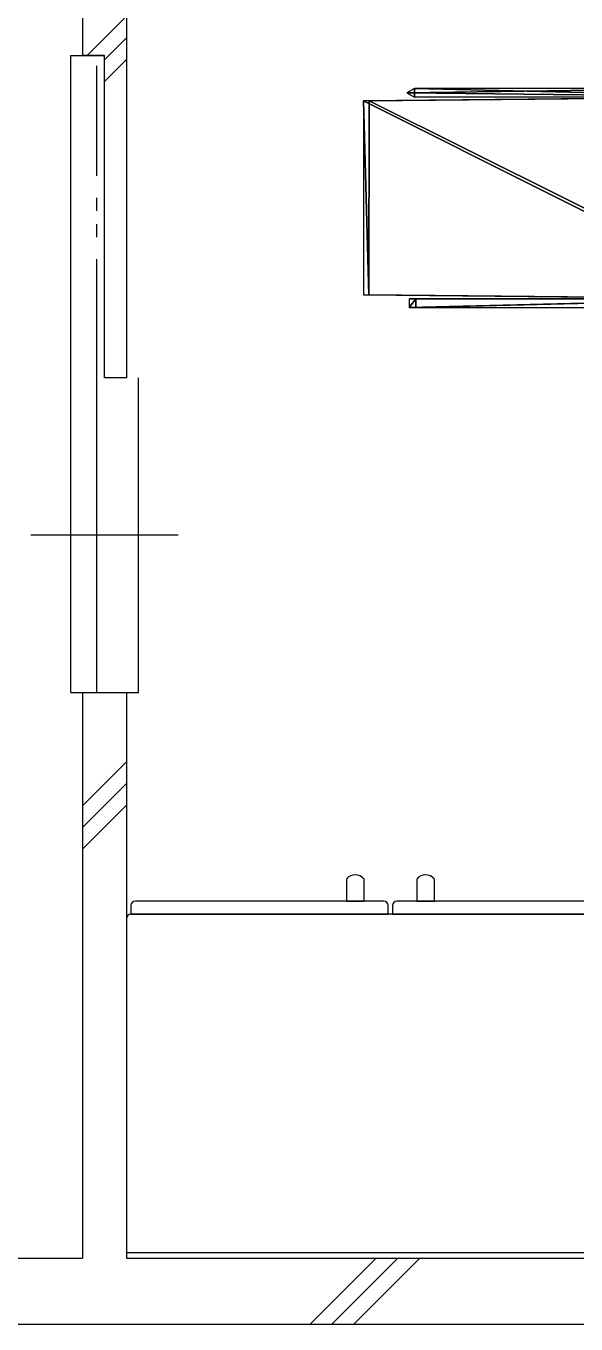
# Model space of a CAD drawing. Units: millimetres at full size, sheet at 1:50. Extents: x -9750 to 9750, y -6680 to 6675.
# Drawn here: x -3594 to -2344, y -1915 to 1039 of the extents above; entities that cross this region are included whole.
import ezdxf

# ---------------------------------------------------------------- set-up
doc = ezdxf.new("R2010")
doc.units = ezdxf.units.MM
doc.header["$LTSCALE"] = 50
doc.linetypes.add('DOUBLE_CHAIN1', pattern=[8.8, 5, -1, 0.6, -0.6, 0.6, -1])
for name, color, linetype in [('0-6_壁', 4, 'Continuous'), ('0-7_建具', 7, 'Continuous'), ('0-8_床仕上', 7, 'Continuous'), ('0-9_部品実装', 7, 'Continuous'), ('0-A_汎用オブジェクト（実装）', 4, 'Continuous')]:
    doc.layers.add(name, color=color, linetype=linetype)

msp = doc.modelspace()

# ---------------------------------------------------------------- wipeouts: each hides what was drawn before it
for points in [[(-3365.77, 3792.05), (-3365.77, -1764.95), (296.23, -1764.95), (296.23, -1764.95)], [(-5422.52, -1839.95), (-3464.77, -1839.95), (-3464.77, -1164.95), (-3464.77, -1164.95)]]:
    msp.add_wipeout(points)

# ---------------------------------------------------------------- next in the draw order: wipeouts: each hides what was drawn before it
for points in [[(-3365.77, 3792.05), (296.23, -1764.95), (296.23, 3792.05), (296.23, 3792.05)], [(-5422.52, -1839.95), (-3464.77, -1164.95), (-5422.52, -1164.95), (-5422.52, -1164.95)]]:
    msp.add_wipeout(points)

# ---------------------------------------------------------------- next in the draw order: linework, layer by layer
at = {"layer": '0-A_汎用オブジェクト（実装）'}
for points in [[(-2728.34, 887.05), (-1927.94, 878.26), (-1927.94, 898.28)], [(-2711.27, 897.11), (-2728.34, 887.05), (-1927.94, 898.28)], [(-2728.34, 887.05), (-2711.27, 877.1), (-2711.27, 897.11)], [(-1927.94, 878.26), (-2728.34, 887.05), (-2711.27, 877.1)], [(-1910.66, 878.26), (-1910.66, 898.28), (-2711.27, 897.11)], [(-2711.27, 897.11), (-1910.66, 898.28), (-1927.94, 898.28)], [(-1910.66, 878.26), (-2711.27, 897.11), (-2711.27, 877.1)], [(-1927.95, 417.92), (-1927.94, 878.26), (-2827.23, 868.78)], [(-1927.94, 878.26), (-2814.08, 869.18), (-2827.23, 868.78)], [(-2814.6, 427.18), (-2814.08, 869.18), (-2827.23, 868.78)], [(-1927.95, 417.92), (-2827.23, 868.78), (-2827.1, 427.34)], [(-2814.6, 427.18), (-2827.23, 868.78), (-2827.1, 427.34)], [(-1910.67, 417.92), (-1927.95, 417.92), (-1927.94, 397.91), (-1910.67, 417.92), (-2814.08, 869.18), (-2814.6, 427.18)], [(-1910.67, 417.92), (-1910.66, 878.26), (-2814.08, 869.18)], [(-1927.94, 878.26), (-2814.08, 869.18), (-1910.66, 878.26)], [(-1927.94, 878.26), (-2711.27, 877.1), (-1910.66, 878.26)], [(-1927.95, 417.92), (-2827.1, 427.34), (-2814.6, 427.18)], [(-1927.95, 417.92), (-1910.67, 417.92), (-2814.6, 427.18)], [(-1927.95, 417.92), (-2708.38, 418.51), (-2723.36, 418.26)], [(-2708.38, 418.51), (-2723.36, 418.26), (-2723.35, 398.25)], [(-1927.95, 417.92), (-2723.36, 418.26), (-2723.35, 398.25)], [(-2708.38, 418.51), (-2723.35, 398.25), (-2708.37, 398.49)], [(-1927.95, 417.92), (-2723.35, 398.25), (-1927.94, 397.91)], [(-1927.95, 417.92), (-1910.67, 417.92), (-2708.38, 418.51)], [(-1910.67, 417.92), (-2708.38, 418.51), (-2708.37, 398.49)], [(-1910.67, 417.92), (-2708.37, 398.49), (-1910.66, 397.91)], [(-2708.37, 398.49), (-2723.35, 398.25), (-1927.94, 397.91)], [(-2708.37, 398.49), (-1927.94, 397.91), (-1910.66, 397.91)]]:
    msp.add_lwpolyline(points, close=True, dxfattribs=at)

# ---------------------------------------------------------------- next in the draw order: wipeouts: each hides what was drawn before it
msp.add_wipeout([(-5796.53, -1164.95), (-3464.77, -1164.95), (-3464.77, 127.09), (-3464.77, 127.09)])
at = {"color": 7}
msp.add_wipeout([(-5265.77, -1764.95), (-5265.77, -1914.95), (81.23, -1914.95), (81.23, -1914.95)], dxfattribs=at)

# ---------------------------------------------------------------- next in the draw order: wipeouts: each hides what was drawn before it
msp.add_wipeout([(-5796.53, -1164.95), (-3464.77, 127.09), (-7091.4, 127.09), (-7091.4, 127.09)])
msp.add_wipeout([(-5265.77, -1764.95), (81.23, -1914.95), (81.23, -1764.95), (81.23, -1764.95)], dxfattribs=at)

# ---------------------------------------------------------------- next in the draw order: linework, layer by layer
at = {"layer": '0-6_壁', "color": 3}
for p, q in [((-5265.77, -1764.95), (-3465.77, -1764.95)), ((-3365.77, -1764.95), (-853.77, -1764.95))]:
    msp.add_line(p, q, dxfattribs=at)
at = {"layer": '0-6_壁'}
for p, q in [((-2948.28, -1914.95), (-2798.28, -1764.95)), ((-2898.78, -1914.95), (-2748.78, -1764.95)), ((-2849.29, -1914.95), (-2699.29, -1764.95))]:
    msp.add_line(p, q, dxfattribs=at)
at = {"layer": '0-6_壁', "color": 3}
msp.add_lwpolyline([(-5265.77, -1914.95), (81.23, -1914.95), (81.23, -1764.95)], dxfattribs=at)
at = {"layer": '0-6_壁', "color": 7}
msp.add_solid([(-5265.77, -1764.95), (81.23, -1764.95), (81.23, -1764.95)], dxfattribs=at)

# ---------------------------------------------------------------- next in the draw order: wipeouts: each hides what was drawn before it
msp.add_wipeout([(-3473.77, 127.09), (-3473.77, 1844.5), (-5114.57, 1844.5), (-5114.57, 1844.5)])

# ---------------------------------------------------------------- next in the draw order: wipeouts: each hides what was drawn before it
msp.add_wipeout([(-3473.77, 127.09), (-5114.57, 1844.5), (-5114.57, 127.09), (-5114.57, 127.09)])

# ---------------------------------------------------------------- next in the draw order: linework, layer by layer
at = {"layer": '0-8_床仕上'}
msp.add_solid([(-3473.77, 127.09), (-5114.57, 127.09), (-5114.57, 127.09)], dxfattribs=at)

# ---------------------------------------------------------------- next in the draw order: wipeouts: each hides what was drawn before it
msp.add_wipeout([(-3464.77, 127.09), (-3464.77, 3745.05), (-3473.77, 3745.05), (-3473.77, 3745.05)])

# ---------------------------------------------------------------- next in the draw order: wipeouts: each hides what was drawn before it
msp.add_wipeout([(-3464.77, 127.09), (-3473.77, 3745.05), (-3473.77, 127.09), (-3473.77, 127.09)])

# ---------------------------------------------------------------- next in the draw order: linework, layer by layer
msp.add_solid([(-3464.77, 127.09), (-3473.77, 127.09), (-3473.77, 127.09)], dxfattribs=at)

# ---------------------------------------------------------------- next in the draw order: wipeouts: each hides what was drawn before it
at = {"color": 7}
msp.add_wipeout([(-3365.77, 1780.2), (-3465.77, 1780.2), (-3465.77, -1764.95), (-3465.77, -1764.95)], dxfattribs=at)

# ---------------------------------------------------------------- next in the draw order: wipeouts: each hides what was drawn before it
msp.add_wipeout([(-3365.77, 1780.2), (-3465.77, -1764.95), (-3365.77, -1764.95), (-3365.77, -1764.95)], dxfattribs=at)

# ---------------------------------------------------------------- next in the draw order: linework, layer by layer
at = {"layer": '0-6_壁', "color": 3}
for p, q in [((-3465.77, 1780.2), (-3465.77, 972.06)), ((-3365.77, 1480.19), (-3365.77, 238.29)), ((-3465.77, -477.94), (-3465.77, -1764.95)), ((-3365.77, -477.94), (-3365.77, -992.45)), ((-3365.77, -1752.45), (-3365.77, -1764.95))]:
    msp.add_line(p, q, dxfattribs=at)
at = {"layer": '0-6_壁'}
for p, q in [((-3455.38, 972.06), (-3365.77, 1061.68)), ((-3415.77, 962.18), (-3365.77, 1012.18)), ((-3415.77, 912.68), (-3365.77, 962.68)), ((-3465.77, -735.38), (-3365.77, -635.38)), ((-3465.77, -784.88), (-3365.77, -684.88)), ((-3465.77, -834.37), (-3365.77, -734.37))]:
    msp.add_line(p, q, dxfattribs=at)
at = {"layer": '0-6_壁', "color": 7}
msp.add_solid([(-3365.77, 1780.2), (-3365.77, -1764.95), (-3365.77, -1764.95)], dxfattribs=at)

# ---------------------------------------------------------------- next in the draw order: wipeouts: each hides what was drawn before it
for points in [[(-3492.77, -477.94), (-3338.77, -477.94), (-3338.77, 238.29), (-3338.77, 238.29)], [(-3365.77, -992.45), (-3365.77, -1752.45), (-3355.77, -1752.45), (-3355.77, -1752.45)]]:
    msp.add_wipeout(points)

# ---------------------------------------------------------------- next in the draw order: wipeouts: each hides what was drawn before it
for points in [[(-3492.77, -477.94), (-3338.77, 238.29), (-3492.77, 238.29), (-3492.77, 238.29)], [(-3365.77, -992.45), (-3355.77, -1752.45), (-3355.77, -982.45), (-3355.77, -982.45)]]:
    msp.add_wipeout(points)

# ---------------------------------------------------------------- next in the draw order: linework, layer by layer
at = {"layer": '0-7_建具'}
for p, q in [((-3338.77, -477.94), (-3338.77, 238.29)), ((-3248.27, -119.82), (-3583.27, -119.82)), ((-3492.77, -477.94), (-3338.77, -477.94)), ((-3465.77, -477.94), (-3365.77, -477.94))]:
    msp.add_line(p, q, dxfattribs=at)
msp.add_solid([(-3492.77, -477.94), (-3492.77, 238.29), (-3492.77, 238.29)], dxfattribs=at)

# ---------------------------------------------------------------- next in the draw order: wipeouts: each hides what was drawn before it
msp.add_wipeout([(-3365.77, -992.45), (-3355.77, -982.45), (-3355.77, -982.45), (-3355.77, -982.45)])

# ---------------------------------------------------------------- next in the draw order: wipeouts: each hides what was drawn before it
for points in [[(-3492.77, 972.06), (-3492.77, 238.29), (-3415.77, 238.29), (-3415.77, 238.29)], [(-3365.77, -992.45), (-3355.77, -982.45), (-3356.81, -982.52), (-3356.81, -982.52)]]:
    msp.add_wipeout(points)

# ---------------------------------------------------------------- next in the draw order: wipeouts: each hides what was drawn before it
for points in [[(-3492.77, 972.06), (-3415.77, 238.29), (-3415.77, 972.06), (-3415.77, 972.06)], [(-3365.77, -992.45), (-3356.81, -982.52), (-3357.84, -982.69), (-3357.84, -982.69)]]:
    msp.add_wipeout(points)

# ---------------------------------------------------------------- next in the draw order: linework, layer by layer
for p, q in [((-3492.77, -477.94), (-3492.77, 972.06)), ((-3492.77, 972.06), (-3415.77, 972.06)), ((-3433.27, -477.94), (-3433.27, 258.29))]:
    msp.add_line(p, q, dxfattribs=at)
at = {"layer": '0-7_建具', "color": 4, "linetype": 'DOUBLE_CHAIN1'}
msp.add_line((-3433.27, 258.29), (-3433.27, 974.52), dxfattribs=at)
at = {"layer": '0-7_建具'}
msp.add_lwpolyline([(-3365.77, 238.29), (-3415.77, 238.29), (-3415.77, 972.06), (-3465.77, 972.06)], dxfattribs=at)
msp.add_solid([(-3492.77, 972.06), (-3415.77, 972.06), (-3415.77, 972.06)], dxfattribs=at)

# ---------------------------------------------------------------- next in the draw order: wipeouts: each hides what was drawn before it
msp.add_wipeout([(-3365.77, -992.45), (-3357.84, -982.69), (-3358.84, -982.96), (-3358.84, -982.96)])

# ---------------------------------------------------------------- next in the draw order: wipeouts: each hides what was drawn before it
msp.add_wipeout([(-3365.77, -992.45), (-3358.84, -982.96), (-3359.82, -983.34), (-3359.82, -983.34)])

# ---------------------------------------------------------------- next in the draw order: wipeouts: each hides what was drawn before it
msp.add_wipeout([(-3365.77, -992.45), (-3359.82, -983.34), (-3360.74, -983.82), (-3360.74, -983.82)])

# ---------------------------------------------------------------- next in the draw order: wipeouts: each hides what was drawn before it
msp.add_wipeout([(-3365.77, -992.45), (-3360.74, -983.82), (-3361.62, -984.39), (-3361.62, -984.39)])

# ---------------------------------------------------------------- next in the draw order: wipeouts: each hides what was drawn before it
msp.add_wipeout([(-3365.77, -992.45), (-3361.62, -984.39), (-3362.43, -985.05), (-3362.43, -985.05)])

# ---------------------------------------------------------------- next in the draw order: wipeouts: each hides what was drawn before it
msp.add_wipeout([(-3365.77, -992.45), (-3362.43, -985.05), (-3363.17, -985.79), (-3363.17, -985.79)])

# ---------------------------------------------------------------- next in the draw order: wipeouts: each hides what was drawn before it
msp.add_wipeout([(-3365.77, -992.45), (-3363.17, -985.79), (-3363.82, -986.6), (-3363.82, -986.6)])

# ---------------------------------------------------------------- next in the draw order: wipeouts: each hides what was drawn before it
msp.add_wipeout([(-3365.77, -992.45), (-3363.82, -986.6), (-3364.39, -987.47), (-3364.39, -987.47)])

# ---------------------------------------------------------------- next in the draw order: wipeouts: each hides what was drawn before it
msp.add_wipeout([(-3365.77, -992.45), (-3364.39, -987.47), (-3364.87, -988.4), (-3364.87, -988.4)])

# ---------------------------------------------------------------- next in the draw order: wipeouts: each hides what was drawn before it
msp.add_wipeout([(-3365.77, -992.45), (-3364.87, -988.4), (-3365.25, -989.37), (-3365.25, -989.37)])

# ---------------------------------------------------------------- next in the draw order: wipeouts: each hides what was drawn before it
msp.add_wipeout([(-3365.77, -992.45), (-3365.25, -989.37), (-3365.53, -990.38), (-3365.53, -990.38)])

# ---------------------------------------------------------------- next in the draw order: linework, layer by layer
at = {"layer": '0-9_部品実装'}
for points in [[(-3365.77, -992.45), (-3365.53, -990.38), (-3365.7, -991.41)], [(-3365.77, -992.45), (-3365.7, -991.41), (-3365.7, -991.41)]]:
    msp.add_solid(points, dxfattribs=at)

# ---------------------------------------------------------------- next in the draw order: wipeouts: each hides what was drawn before it
msp.add_wipeout([(-3355.77, -982.45), (-3355.77, -1752.45), (-2175.77, -1752.45), (-2175.77, -1752.45)])

# ---------------------------------------------------------------- next in the draw order: wipeouts: each hides what was drawn before it
msp.add_wipeout([(-3355.77, -982.45), (-2175.77, -1752.45), (-2175.77, -982.45), (-2175.77, -982.45)])

# ---------------------------------------------------------------- next in the draw order: linework, layer by layer
msp.add_solid([(-3355.77, -982.45), (-2175.77, -982.45), (-2175.77, -982.45)], dxfattribs=at)

# ---------------------------------------------------------------- next in the draw order: wipeouts: each hides what was drawn before it
for points in [[(-3355.77, -962.45), (-3355.77, -982.45), (-3345.77, -982.45), (-3345.77, -982.45)], [(-2760.77, -962.45), (-2760.77, -982.45), (-2750.77, -982.45), (-2750.77, -982.45)]]:
    msp.add_wipeout(points)

# ---------------------------------------------------------------- next in the draw order: wipeouts: each hides what was drawn before it
for points in [[(-3355.77, -962.45), (-3345.77, -982.45), (-3345.77, -952.45), (-3345.77, -952.45)], [(-2760.77, -962.45), (-2750.77, -982.45), (-2750.77, -952.45), (-2750.77, -952.45)]]:
    msp.add_wipeout(points)

# ---------------------------------------------------------------- next in the draw order: wipeouts: each hides what was drawn before it
for points in [[(-3355.77, -962.45), (-3345.77, -952.45), (-3345.77, -952.45), (-3345.77, -952.45)], [(-2760.77, -962.45), (-2750.77, -952.45), (-2750.77, -952.45), (-2750.77, -952.45)]]:
    msp.add_wipeout(points)

# ---------------------------------------------------------------- next in the draw order: wipeouts: each hides what was drawn before it
for points in [[(-3355.77, -962.45), (-3345.77, -952.45), (-3346.81, -952.51), (-3346.81, -952.51)], [(-2760.77, -962.45), (-2750.77, -952.45), (-2751.81, -952.51), (-2751.81, -952.51)]]:
    msp.add_wipeout(points)

# ---------------------------------------------------------------- next in the draw order: wipeouts: each hides what was drawn before it
for points in [[(-3355.77, -962.45), (-3346.81, -952.51), (-3347.85, -952.67), (-3347.85, -952.67)], [(-2760.77, -962.45), (-2751.81, -952.51), (-2752.85, -952.67), (-2752.85, -952.67)]]:
    msp.add_wipeout(points)

# ---------------------------------------------------------------- next in the draw order: wipeouts: each hides what was drawn before it
for points in [[(-3355.77, -962.45), (-3347.85, -952.67), (-3348.86, -952.94), (-3348.86, -952.94)], [(-2760.77, -962.45), (-2752.85, -952.67), (-2753.86, -952.94), (-2753.86, -952.94)]]:
    msp.add_wipeout(points)

# ---------------------------------------------------------------- next in the draw order: wipeouts: each hides what was drawn before it
for points in [[(-3355.77, -962.45), (-3348.86, -952.94), (-3349.83, -953.31), (-3349.83, -953.31)], [(-2760.77, -962.45), (-2753.86, -952.94), (-2754.83, -953.31), (-2754.83, -953.31)]]:
    msp.add_wipeout(points)

# ---------------------------------------------------------------- next in the draw order: wipeouts: each hides what was drawn before it
for points in [[(-3355.77, -962.45), (-3349.83, -953.31), (-3350.77, -953.79), (-3350.77, -953.79)], [(-2760.77, -962.45), (-2754.83, -953.31), (-2755.77, -953.79), (-2755.77, -953.79)]]:
    msp.add_wipeout(points)

# ---------------------------------------------------------------- next in the draw order: wipeouts: each hides what was drawn before it
for points in [[(-3355.77, -962.45), (-3350.77, -953.79), (-3351.64, -954.36), (-3351.64, -954.36)], [(-2760.77, -962.45), (-2755.77, -953.79), (-2756.64, -954.36), (-2756.64, -954.36)]]:
    msp.add_wipeout(points)

# ---------------------------------------------------------------- next in the draw order: wipeouts: each hides what was drawn before it
for points in [[(-3355.77, -962.45), (-3351.64, -954.36), (-3352.46, -955.02), (-3352.46, -955.02)], [(-2760.77, -962.45), (-2756.64, -954.36), (-2757.46, -955.02), (-2757.46, -955.02)]]:
    msp.add_wipeout(points)

# ---------------------------------------------------------------- next in the draw order: wipeouts: each hides what was drawn before it
for points in [[(-3355.77, -962.45), (-3352.46, -955.02), (-3353.2, -955.76), (-3353.2, -955.76)], [(-2760.77, -962.45), (-2757.46, -955.02), (-2758.2, -955.76), (-2758.2, -955.76)]]:
    msp.add_wipeout(points)

# ---------------------------------------------------------------- next in the draw order: wipeouts: each hides what was drawn before it
for points in [[(-3355.77, -962.45), (-3353.2, -955.76), (-3353.86, -956.57), (-3353.86, -956.57)], [(-2760.77, -962.45), (-2758.2, -955.76), (-2758.86, -956.57), (-2758.86, -956.57)]]:
    msp.add_wipeout(points)

# ---------------------------------------------------------------- next in the draw order: wipeouts: each hides what was drawn before it
for points in [[(-3355.77, -962.45), (-3353.86, -956.57), (-3354.43, -957.45), (-3354.43, -957.45)], [(-2760.77, -962.45), (-2758.86, -956.57), (-2759.43, -957.45), (-2759.43, -957.45)]]:
    msp.add_wipeout(points)

# ---------------------------------------------------------------- next in the draw order: wipeouts: each hides what was drawn before it
for points in [[(-3355.77, -962.45), (-3354.43, -957.45), (-3354.9, -958.38), (-3354.9, -958.38)], [(-2760.77, -962.45), (-2759.43, -957.45), (-2759.9, -958.38), (-2759.9, -958.38)]]:
    msp.add_wipeout(points)

# ---------------------------------------------------------------- next in the draw order: wipeouts: each hides what was drawn before it
for points in [[(-3355.77, -962.45), (-3354.9, -958.38), (-3355.28, -959.36), (-3355.28, -959.36)], [(-2760.77, -962.45), (-2759.9, -958.38), (-2760.28, -959.36), (-2760.28, -959.36)]]:
    msp.add_wipeout(points)

# ---------------------------------------------------------------- next in the draw order: linework, layer by layer
for points in [[(-3355.77, -962.45), (-3355.28, -959.36), (-3355.55, -960.37)], [(-3355.77, -962.45), (-3355.55, -960.37), (-3355.71, -961.4)], [(-3355.77, -962.45), (-3355.71, -961.4), (-3355.71, -961.4)], [(-2760.77, -962.45), (-2760.28, -959.36), (-2760.55, -960.37)], [(-2760.77, -962.45), (-2760.55, -960.37), (-2760.71, -961.4)], [(-2760.77, -962.45), (-2760.71, -961.4), (-2760.71, -961.4)]]:
    msp.add_solid(points, dxfattribs=at)

# ---------------------------------------------------------------- next in the draw order: wipeouts: each hides what was drawn before it
for points in [[(-3345.77, -952.45), (-3345.77, -982.45), (-2780.77, -982.45), (-2780.77, -982.45)], [(-2750.77, -952.45), (-2750.77, -982.45), (-2185.77, -982.45), (-2185.77, -982.45)]]:
    msp.add_wipeout(points)

# ---------------------------------------------------------------- next in the draw order: wipeouts: each hides what was drawn before it
for points in [[(-3345.77, -952.45), (-2780.77, -982.45), (-2780.77, -952.45), (-2780.77, -952.45)], [(-2750.77, -952.45), (-2185.77, -982.45), (-2185.77, -952.45), (-2185.77, -952.45)]]:
    msp.add_wipeout(points)

# ---------------------------------------------------------------- next in the draw order: linework, layer by layer
at = {"layer": '0-9_部品実装', "color": 4}
for centre, radius, start, end in [((-3345.77, -962.45), 10, 90, 180), ((-3355.66, -992.56), 10.11, 90.61451, 179.38549)]:
    msp.add_arc(centre, radius, start, end, dxfattribs=at)
at = {"layer": '0-9_部品実装'}
for points in [[(-3345.77, -952.45), (-2780.77, -952.45), (-2780.77, -952.45)], [(-2750.77, -952.45), (-2185.77, -952.45), (-2185.77, -952.45)]]:
    msp.add_solid(points, dxfattribs=at)

# ---------------------------------------------------------------- next in the draw order: wipeouts: each hides what was drawn before it
for points in [[(-2825.77, -902.45), (-2865.77, -902.45), (-2865.77, -952.45), (-2865.77, -952.45)], [(-2665.77, -902.45), (-2705.77, -902.45), (-2705.77, -952.45), (-2705.77, -952.45)], [(-2780.77, -982.45), (-2770.77, -982.45), (-2770.77, -962.45), (-2770.77, -962.45)]]:
    msp.add_wipeout(points)

# ---------------------------------------------------------------- next in the draw order: wipeouts: each hides what was drawn before it
for points in [[(-2825.77, -902.45), (-2865.77, -952.45), (-2825.77, -952.45), (-2825.77, -952.45)], [(-2665.77, -902.45), (-2705.77, -952.45), (-2665.77, -952.45), (-2665.77, -952.45)], [(-2780.77, -982.45), (-2770.77, -962.45), (-2780.77, -952.45), (-2780.77, -952.45)]]:
    msp.add_wipeout(points)

# ---------------------------------------------------------------- next in the draw order: linework, layer by layer
at = {"layer": '0-9_部品実装', "color": 4}
for p, q in [((-2185.77, -952.45), (-2750.77, -952.45)), ((-2175.77, -982.45), (-3355.77, -982.45))]:
    msp.add_line(p, q, dxfattribs=at)
msp.add_lwpolyline([(-3365.77, -992.45), (-3365.77, -1752.45), (-2165.77, -1752.45)], dxfattribs=at)
at = {"layer": '0-9_部品実装'}
for points in [[(-2825.77, -902.45), (-2825.77, -952.45), (-2825.77, -952.45)], [(-2665.77, -902.45), (-2665.77, -952.45), (-2665.77, -952.45)], [(-2780.77, -982.45), (-2780.77, -952.45), (-2780.77, -952.45)]]:
    msp.add_solid(points, dxfattribs=at)

# ---------------------------------------------------------------- next in the draw order: wipeouts: each hides what was drawn before it
for points in [[(-2865.77, -902.45), (-2825.77, -902.45), (-2827.41, -900.47), (-2827.41, -900.47)], [(-2705.77, -902.45), (-2665.77, -902.45), (-2667.41, -900.47), (-2667.41, -900.47)], [(-2780.77, -952.45), (-2770.77, -962.45), (-2770.82, -961.4), (-2770.82, -961.4)]]:
    msp.add_wipeout(points)

# ---------------------------------------------------------------- next in the draw order: wipeouts: each hides what was drawn before it
for points in [[(-2865.77, -902.45), (-2827.41, -900.47), (-2829.26, -898.68), (-2829.26, -898.68)], [(-2705.77, -902.45), (-2667.41, -900.47), (-2669.26, -898.68), (-2669.26, -898.68)], [(-2780.77, -952.45), (-2770.82, -961.4), (-2770.98, -960.37), (-2770.98, -960.37)]]:
    msp.add_wipeout(points)

# ---------------------------------------------------------------- next in the draw order: wipeouts: each hides what was drawn before it
for points in [[(-2865.77, -902.45), (-2829.26, -898.68), (-2831.28, -897.08), (-2831.28, -897.08)], [(-2705.77, -902.45), (-2669.26, -898.68), (-2671.28, -897.08), (-2671.28, -897.08)], [(-2780.77, -952.45), (-2770.98, -960.37), (-2771.26, -959.36), (-2771.26, -959.36)]]:
    msp.add_wipeout(points)

# ---------------------------------------------------------------- next in the draw order: wipeouts: each hides what was drawn before it
for points in [[(-2865.77, -902.45), (-2831.28, -897.08), (-2833.45, -895.69), (-2833.45, -895.69)], [(-2705.77, -902.45), (-2671.28, -897.08), (-2673.45, -895.69), (-2673.45, -895.69)], [(-2780.77, -952.45), (-2771.26, -959.36), (-2771.63, -958.38), (-2771.63, -958.38)]]:
    msp.add_wipeout(points)

# ---------------------------------------------------------------- next in the draw order: wipeouts: each hides what was drawn before it
for points in [[(-2865.77, -902.45), (-2833.45, -895.69), (-2835.75, -894.54), (-2835.75, -894.54)], [(-2705.77, -902.45), (-2673.45, -895.69), (-2675.75, -894.54), (-2675.75, -894.54)], [(-2780.77, -952.45), (-2771.63, -958.38), (-2772.11, -957.45), (-2772.11, -957.45)]]:
    msp.add_wipeout(points)

# ---------------------------------------------------------------- next in the draw order: wipeouts: each hides what was drawn before it
for points in [[(-2865.77, -902.45), (-2835.75, -894.54), (-2838.16, -893.64), (-2838.16, -893.64)], [(-2705.77, -902.45), (-2675.75, -894.54), (-2678.16, -893.64), (-2678.16, -893.64)], [(-2780.77, -952.45), (-2772.11, -957.45), (-2772.68, -956.57), (-2772.68, -956.57)]]:
    msp.add_wipeout(points)

# ---------------------------------------------------------------- next in the draw order: wipeouts: each hides what was drawn before it
for points in [[(-2865.77, -902.45), (-2838.16, -893.64), (-2840.65, -892.98), (-2840.65, -892.98)], [(-2705.77, -902.45), (-2678.16, -893.64), (-2680.65, -892.98), (-2680.65, -892.98)], [(-2780.77, -952.45), (-2772.68, -956.57), (-2773.33, -955.76), (-2773.33, -955.76)]]:
    msp.add_wipeout(points)

# ---------------------------------------------------------------- next in the draw order: wipeouts: each hides what was drawn before it
for points in [[(-2865.77, -902.45), (-2840.65, -892.98), (-2843.19, -892.58), (-2843.19, -892.58)], [(-2705.77, -902.45), (-2680.65, -892.98), (-2683.19, -892.58), (-2683.19, -892.58)], [(-2780.77, -952.45), (-2773.33, -955.76), (-2774.07, -955.02), (-2774.07, -955.02)]]:
    msp.add_wipeout(points)

# ---------------------------------------------------------------- next in the draw order: wipeouts: each hides what was drawn before it
for points in [[(-2865.77, -902.45), (-2843.19, -892.58), (-2845.77, -892.45), (-2845.77, -892.45)], [(-2705.77, -902.45), (-2683.19, -892.58), (-2685.77, -892.45), (-2685.77, -892.45)], [(-2780.77, -952.45), (-2774.07, -955.02), (-2774.89, -954.36), (-2774.89, -954.36)]]:
    msp.add_wipeout(points)

# ---------------------------------------------------------------- next in the draw order: wipeouts: each hides what was drawn before it
for points in [[(-2865.77, -902.45), (-2845.77, -892.45), (-2848.34, -892.58), (-2848.34, -892.58)], [(-2705.77, -902.45), (-2685.77, -892.45), (-2688.34, -892.58), (-2688.34, -892.58)], [(-2780.77, -952.45), (-2774.89, -954.36), (-2775.77, -953.79), (-2775.77, -953.79)]]:
    msp.add_wipeout(points)

# ---------------------------------------------------------------- next in the draw order: linework, layer by layer
at = {"layer": '0-9_部品実装', "color": 4}
msp.add_lwpolyline([(-2760.77, -962.45), (-2760.77, -982.45), (-2175.77, -982.45)], dxfattribs=at)
msp.add_arc((-2750.77, -962.45), 10, 90, 180, dxfattribs=at)

# ---------------------------------------------------------------- next in the draw order: wipeouts: each hides what was drawn before it
for points in [[(-2865.77, -902.45), (-2848.34, -892.58), (-2850.88, -892.98), (-2850.88, -892.98)], [(-2705.77, -902.45), (-2688.34, -892.58), (-2690.88, -892.98), (-2690.88, -892.98)], [(-2780.77, -952.45), (-2775.77, -953.79), (-2776.7, -953.31), (-2776.7, -953.31)]]:
    msp.add_wipeout(points)

# ---------------------------------------------------------------- next in the draw order: wipeouts: each hides what was drawn before it
for points in [[(-2865.77, -902.45), (-2850.88, -892.98), (-2853.37, -893.64), (-2853.37, -893.64)], [(-2705.77, -902.45), (-2690.88, -892.98), (-2693.37, -893.64), (-2693.37, -893.64)], [(-2780.77, -952.45), (-2776.7, -953.31), (-2777.68, -952.94), (-2777.68, -952.94)]]:
    msp.add_wipeout(points)

# ---------------------------------------------------------------- next in the draw order: linework, layer by layer
for p, q in [((-2780.77, -952.45), (-3345.77, -952.45)), ((-2770.77, -982.45), (-2770.77, -962.45))]:
    msp.add_line(p, q, dxfattribs=at)
msp.add_lwpolyline([(-3355.77, -962.45), (-3355.77, -982.45), (-2770.77, -982.45)], dxfattribs=at)
msp.add_arc((-2780.77, -962.45), 10, 0, 90, dxfattribs=at)
at = {"layer": '0-9_部品実装'}
for points in [[(-2780.77, -952.45), (-2777.68, -952.94), (-2778.69, -952.67)], [(-2780.77, -952.45), (-2778.69, -952.67), (-2779.72, -952.51)], [(-2780.77, -952.45), (-2779.72, -952.51), (-2779.72, -952.51)]]:
    msp.add_solid(points, dxfattribs=at)

# ---------------------------------------------------------------- next in the draw order: wipeouts: each hides what was drawn before it
for points in [[(-2865.77, -902.45), (-2853.37, -893.64), (-2855.78, -894.54), (-2855.78, -894.54)], [(-2705.77, -902.45), (-2693.37, -893.64), (-2695.78, -894.54), (-2695.78, -894.54)]]:
    msp.add_wipeout(points)

# ---------------------------------------------------------------- next in the draw order: wipeouts: each hides what was drawn before it
for points in [[(-2865.77, -902.45), (-2855.78, -894.54), (-2858.08, -895.69), (-2858.08, -895.69)], [(-2705.77, -902.45), (-2695.78, -894.54), (-2698.08, -895.69), (-2698.08, -895.69)]]:
    msp.add_wipeout(points)

# ---------------------------------------------------------------- next in the draw order: wipeouts: each hides what was drawn before it
for points in [[(-2865.77, -902.45), (-2858.08, -895.69), (-2860.26, -897.08), (-2860.26, -897.08)], [(-2705.77, -902.45), (-2698.08, -895.69), (-2700.26, -897.08), (-2700.26, -897.08)]]:
    msp.add_wipeout(points)

# ---------------------------------------------------------------- next in the draw order: wipeouts: each hides what was drawn before it
for points in [[(-2865.77, -902.45), (-2860.26, -897.08), (-2862.27, -898.68), (-2862.27, -898.68)], [(-2705.77, -902.45), (-2700.26, -897.08), (-2702.27, -898.68), (-2702.27, -898.68)]]:
    msp.add_wipeout(points)

# ---------------------------------------------------------------- next in the draw order: wipeouts: each hides what was drawn before it
for points in [[(-2865.77, -902.45), (-2862.27, -898.68), (-2864.12, -900.47), (-2864.12, -900.47)], [(-2705.77, -902.45), (-2702.27, -898.68), (-2704.12, -900.47), (-2704.12, -900.47)]]:
    msp.add_wipeout(points)

# ---------------------------------------------------------------- next in the draw order: wipeouts: each hides what was drawn before it
for points in [[(-2865.77, -902.45), (-2864.12, -900.47), (-2864.12, -900.47), (-2864.12, -900.47)], [(-2705.77, -902.45), (-2704.12, -900.47), (-2704.12, -900.47), (-2704.12, -900.47)]]:
    msp.add_wipeout(points)

# ---------------------------------------------------------------- next in the draw order: linework, layer by layer
at = {"layer": '0-9_部品実装', "color": 4}
for points in [[(-2865.77, -902.45), (-2865.77, -952.45), (-2825.77, -952.45), (-2825.77, -902.45)], [(-2705.77, -902.45), (-2705.77, -952.45), (-2665.77, -952.45), (-2665.77, -902.45)]]:
    msp.add_lwpolyline(points, dxfattribs=at)
for centre in [(-2845.77, -917.45), (-2685.77, -917.45)]:
    msp.add_arc(centre, 25, 36.8699, 143.1301, dxfattribs=at)

doc.saveas('drawing.dxf')
